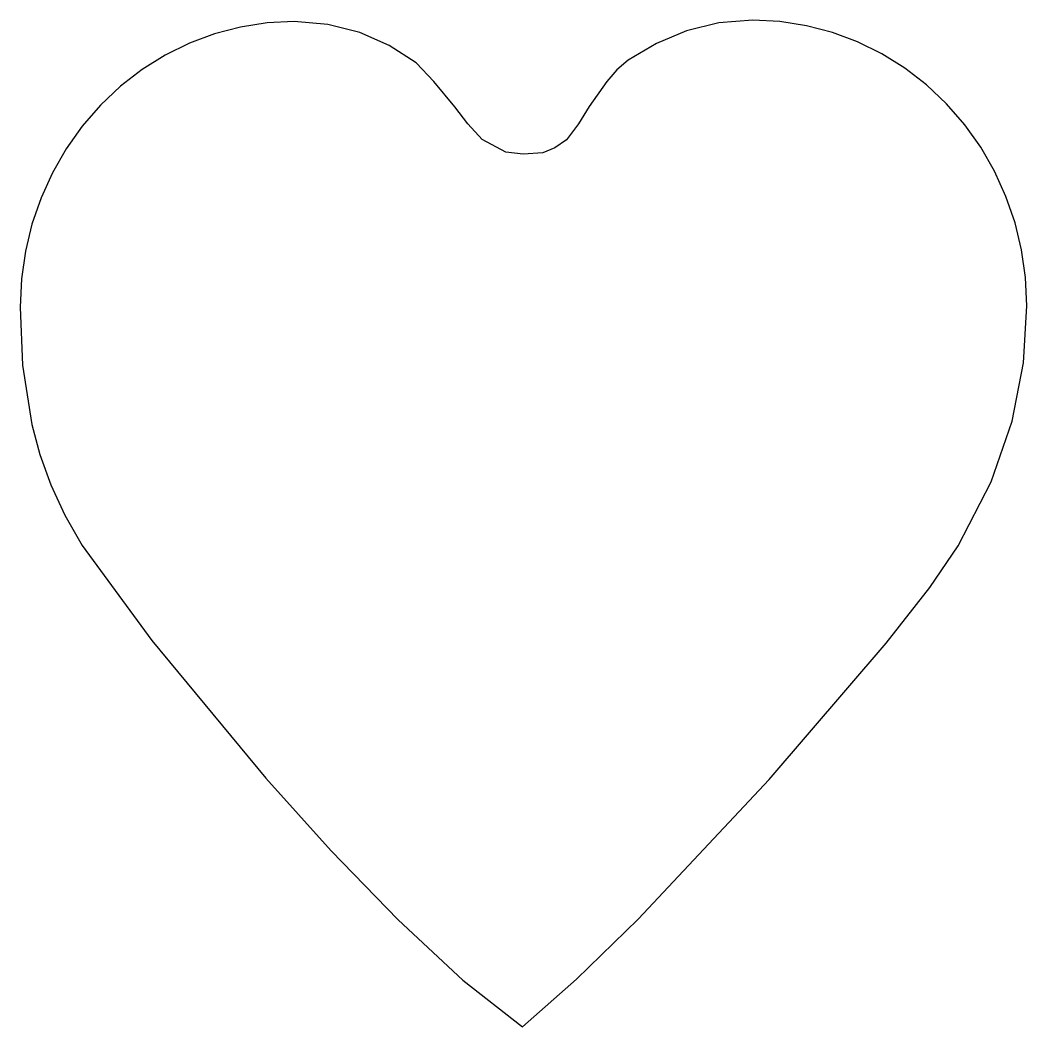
# Model space of a CAD drawing. Extents: x 70.8 to 128.8, y 100.7 to 158.6.
import ezdxf

# ---------------------------------------------------------------- set-up
doc = ezdxf.new("R2010")
doc.units = 0
doc.layers.add('path', color=7, linetype='CONTINUOUS')

msp = doc.modelspace()

# ---------------------------------------------------------------- linework, layer by layer
at = {"layer": 'path', "color": 7}
msp.add_lwpolyline([(113.00302, 158.60534), (111.050087, 158.441843), (109.198934, 157.980058), (107.457601, 157.256293), (105.83413, 156.30686), (105.175454, 155.745535), (104.614909, 155.073823), (103.59368, 153.63155), (102.982421, 152.63575), (102.29014, 151.71423), (101.620443, 151.261336), (100.91824, 150.97579), (99.798427, 150.89539), (98.78751, 151.00845), (97.429916, 151.73741), (96.603087, 152.635231), (95.852774, 153.61169), (94.648766, 155.063393), (93.636778, 156.14233), (92.07639, 157.137691), (90.376645, 157.886559), (88.551064, 158.358629), (86.613172, 158.5236), (85.05302, 158.443129), (83.519295, 158.204688), (82.022346, 157.812743), (80.572525, 157.271761), (79.18018, 156.58621), (77.855663, 155.760556), (76.609324, 154.799267), (75.451512, 153.70681), (74.402935, 152.500546), (73.480259, 151.202047), (72.68777, 149.822098), (72.029756, 148.371483), (71.510504, 146.860984), (71.134303, 145.301387), (70.90544, 143.703474), (70.828202, 142.07803), (70.968423, 138.752083), (71.499793, 135.33673), (71.964045, 133.604922), (72.588347, 131.862037), (73.393455, 130.111834), (74.400122, 128.35807), (78.405482, 122.886938), (84.965661, 114.968026), (88.735779, 110.783139), (92.58297, 106.817291), (96.320021, 103.347477), (99.759722, 100.65069), (102.855661, 103.393148), (106.400484, 106.849841), (113.960902, 114.888173), (120.689219, 122.730165), (123.193916, 125.941435), (124.83368, 128.3403), (126.727625, 132.032584), (127.945104, 135.522299), (128.595431, 138.875887), (128.78792, 142.15979), (128.71068, 143.78523), (128.481816, 145.383139), (128.105617, 146.942733), (127.58637, 148.453229), (126.928361, 149.903842), (126.135879, 151.283789), (125.213209, 152.582286), (124.16464, 153.78855), (123.006832, 154.881004), (121.760497, 155.842291), (120.435984, 156.667944), (119.043644, 157.353496), (117.593827, 157.894481), (116.096884, 158.286431), (114.563165, 158.524879), (113.00302, 158.60536)], close=True, dxfattribs=at)

doc.saveas('drawing.dxf')
